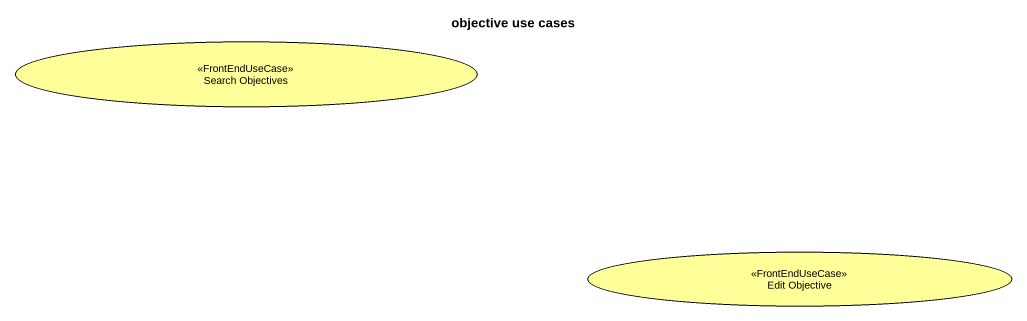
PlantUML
@startuml
title objective use cases
usecase "Search Objectives" as Search_Objectives <<FrontEndUseCase>> #FFFF99
usecase "Edit Objective" as Edit_Objective <<FrontEndUseCase>> #FFFF99
@enduml
